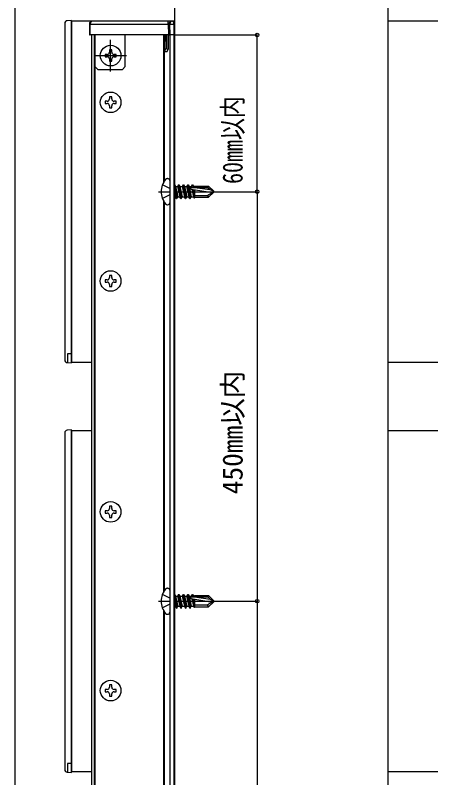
# Model space of a CAD drawing. Units: millimetres, scale not verified. Extents: x -525 to 525, y -783 to 778.
# Drawn here: x -355 to -201.3, y 360.1 to 637.5 of the extents above; entities that cross this region are included whole.
import ezdxf
from ezdxf.enums import TextEntityAlignment as Align

# ---------------------------------------------------------------- set-up
doc = ezdxf.new("R2010")
doc.units = ezdxf.units.MM
doc.header["$LTSCALE"] = 4
for name, color, linetype in [('0-4_YKK_12', 2, 'Continuous'), ('0-5_YKK_13', 4, 'Continuous'), ('0-7_YKK_D', 6, 'Continuous')]:
    doc.layers.add(name, color=color, linetype=linetype)
doc.styles.add('ＭＳ ゴシック', font='')
doc.styles.get('ＭＳ ゴシック').set_extended_font_data('MS Gothic')

msp = doc.modelspace()

# ---------------------------------------------------------------- linework, layer by layer
at = {"layer": '0-4_YKK_12'}
for p, q in [((-355, 199.274), (-355, 672.396)), ((-297, 199.372), (-297, 672.396)), ((-219.3, 199.274), (-219.3, 672.396)), ((-201.3, 635.3), (-219.3, 635.3)), ((-327.3, 630.3), (-327.3, 218.3)), ((-326.3, 630.3), (-326.3, 218.3)), ((-326.05, 630.3), (-326.05, 218.3)), ((-301.05, 630.3), (-301.05, 576.643)), ((-300.8, 630.3), (-300.8, 577.067)), ((-298.8, 630.3), (-298.8, 218.3)), ((-297.3, 630.3), (-297.3, 218.3)), ((-301.05, 569.957), (-301.05, 427.643)), ((-300.8, 569.533), (-300.8, 428.067)), ((-334.5, 511.3), (-327.3, 511.3)), ((-219.3, 511.3), (-201.3, 511.3)), ((-201.3, 486.3), (-219.3, 486.3)), ((-301.05, 420.957), (-301.05, 278.643)), ((-300.8, 420.533), (-300.8, 279.067)), ((-334.5, 362.3), (-327.3, 362.3)), ((-219.3, 362.3), (-201.3, 362.3))]:
    msp.add_line(p, q, dxfattribs=at)
for points in [[(-297, 635.3), (-334.5, 635.3), (-334.5, 511.3)], [(-327.3, 486.3), (-334.5, 486.3), (-334.5, 362.3)]]:
    msp.add_lwpolyline(points, dxfattribs=at)
at = {"layer": '0-5_YKK_13'}
for p, q in [((-299.335, 635.3), (-327.035, 635.3)), ((-299.335, 634.291), (-299.335, 635.3)), ((-298.035, 635.3), (-299.335, 635.3)), ((-297.965, 635.3), (-298.035, 635.3)), ((-337, 634.506), (-337, 634.207)), ((-337, 634.207), (-337, 512.393)), ((-334.5, 512.298), (-334.5, 634.302)), ((-327.735, 634.291), (-299.335, 634.291)), ((-327.7, 630.3), (-327.735, 634.291)), ((-299.035, 634.291), (-299, 630.3)), ((-298.735, 634.291), (-297.265, 634.291)), ((-299.3, 630.3), (-327.7, 630.3)), ((-326, 618.8), (-326, 630.3)), ((-315, 618.8), (-315, 630.3)), ((-300.006, 625.3), (-300.05, 630.3)), ((-299.95, 630.3), (-299.95, 625.3)), ((-297.3, 630.3), (-298.7, 630.3)), ((-320.3, 617.05), (-320.3, 628.55)), ((-300.006, 625.3), (-299.95, 625.3)), ((-326.05, 622.8), (-314.55, 622.8)), ((-319.07, 622.39), (-318.25, 622.39)), ((-319.07, 605.39), (-318.25, 605.39)), ((-299.662, 578.035), (-299.5, 578.035)), ((-298.8, 577.335), (-298.8, 569.265)), ((-298.8, 574.425), (-301.457, 575.75)), ((-297.213, 575.772), (-297.3, 575.62)), ((-297.213, 575.772), (-297.095, 575.772)), ((-296.389, 570.828), (-297.213, 575.772)), ((-297.095, 575.772), (-296.721, 575.124)), ((-296.721, 575.124), (-295.939, 575.124)), ((-296.721, 575.124), (-295.897, 571.476)), ((-295.565, 575.772), (-295.939, 575.124)), ((-295.939, 575.124), (-295.115, 571.476)), ((-295.565, 575.772), (-295.447, 575.772)), ((-294.741, 570.828), (-295.565, 575.772)), ((-295.447, 575.772), (-294.623, 570.828)), ((-295.447, 575.772), (-295.073, 575.124)), ((-295.073, 575.124), (-294.291, 575.124)), ((-295.073, 575.124), (-294.249, 571.476)), ((-293.917, 575.772), (-294.291, 575.124)), ((-294.291, 575.124), (-293.467, 571.476)), ((-293.917, 575.772), (-293.799, 575.772)), ((-293.093, 570.828), (-293.917, 575.772)), ((-293.799, 575.772), (-292.975, 570.828)), ((-293.799, 575.772), (-293.425, 575.124)), ((-293.425, 575.124), (-292.643, 575.124)), ((-293.425, 575.124), (-292.601, 571.476)), ((-292.269, 575.772), (-292.643, 575.124)), ((-292.643, 575.124), (-291.819, 571.476)), ((-292.269, 575.772), (-292.151, 575.772)), ((-291.445, 570.828), (-292.269, 575.772)), ((-292.151, 575.772), (-291.327, 570.828)), ((-292.151, 575.772), (-291.778, 575.124)), ((-291.778, 575.124), (-290.995, 575.124)), ((-291.778, 575.124), (-290.954, 571.476)), ((-291.053, 574.265), (-283.301, 573.011)), ((-290.621, 575.772), (-290.995, 575.124)), ((-290.995, 575.124), (-290.933, 574.85)), ((-290.791, 574.223), (-290.171, 571.476)), ((-290.621, 575.772), (-290.413, 574.85)), ((-290.621, 575.772), (-290.503, 575.772)), ((-290.503, 575.772), (-290.295, 574.85)), ((-290.503, 575.772), (-290.13, 575.124)), ((-289.8, 575.124), (-290.13, 575.124)), ((-290.13, 575.124), (-290.068, 574.85)), ((-289.8, 575.35), (-289.8, 574.85)), ((-289.8, 575.35), (-284.675, 575.35)), ((-289.8, 574.85), (-284.126, 574.093)), ((-284.882, 574.85), (-284.675, 575.35)), ((-282.8, 573.475), (-284.675, 575.35)), ((-302.9, 573.3), (-298.8, 573.3)), ((-298.8, 572.175), (-301.457, 570.85)), ((-297.3, 573.856), (-296.762, 571.476)), ((-297.3, 573.3), (-281.798, 573.3)), ((-297.3, 571.476), (-296.762, 571.476)), ((-296.389, 570.828), (-296.762, 571.476)), ((-295.897, 571.476), (-295.115, 571.476)), ((-294.741, 570.828), (-295.115, 571.476)), ((-294.623, 570.828), (-294.249, 571.476)), ((-294.249, 571.476), (-293.467, 571.476)), ((-293.093, 570.828), (-293.467, 571.476)), ((-292.975, 570.828), (-292.601, 571.476)), ((-292.601, 571.476), (-291.819, 571.476)), ((-291.445, 570.828), (-291.819, 571.476)), ((-291.327, 570.828), (-290.954, 571.476)), ((-290.954, 571.476), (-290.171, 571.476)), ((-289.824, 570.989), (-290.351, 574.151)), ((-289.8, 571.551), (-290.23, 574.132)), ((-289.89, 570.989), (-290.171, 571.476)), ((-289.8, 573.664), (-289.893, 574.077)), ((-289.8, 574.062), (-289.8, 571.25)), ((-285.138, 571.95), (-282.8, 573.3)), ((-282.8, 573.125), (-284.675, 571.25)), ((-284.126, 574.093), (-282.8, 573.475)), ((-282.8, 573.125), (-282.8, 573.475)), ((-296.389, 570.828), (-296.271, 570.828)), ((-294.741, 570.828), (-294.623, 570.828)), ((-293.093, 570.828), (-292.975, 570.828)), ((-291.445, 570.828), (-291.327, 570.828)), ((-289.824, 570.989), (-289.89, 570.989)), ((-289.824, 570.989), (-289.8, 571.25)), ((-289.824, 570.989), (-289.824, 570.989)), ((-289.8, 571.25), (-284.675, 571.25)), ((-299.662, 568.565), (-299.5, 568.565)), ((-319.07, 540.39), (-318.25, 540.39)), ((-337, 512.393), (-337, 512.094)), ((-336.061, 511.095), (-334.5, 511)), ((-334.5, 511), (-334.5, 512.298)), ((-337, 485.506), (-337, 485.207)), ((-337, 485.207), (-337, 363.393)), ((-334.5, 363.298), (-334.5, 485.302)), ((-319.07, 456.39), (-318.25, 456.39)), ((-299.662, 429.035), (-299.5, 429.035)), ((-298.8, 428.335), (-298.8, 420.265)), ((-298.8, 425.425), (-301.457, 426.75)), ((-297.213, 426.772), (-297.3, 426.62)), ((-297.3, 424.856), (-296.762, 422.476)), ((-297.213, 426.772), (-297.095, 426.772)), ((-296.389, 421.828), (-297.213, 426.772)), ((-297.095, 426.772), (-296.721, 426.124)), ((-296.721, 426.124), (-295.939, 426.124)), ((-296.721, 426.124), (-295.897, 422.476)), ((-295.565, 426.772), (-295.939, 426.124)), ((-295.939, 426.124), (-295.115, 422.476)), ((-295.565, 426.772), (-295.447, 426.772)), ((-294.741, 421.828), (-295.565, 426.772)), ((-295.447, 426.772), (-294.623, 421.828)), ((-295.447, 426.772), (-295.073, 426.124)), ((-295.073, 426.124), (-294.291, 426.124)), ((-295.073, 426.124), (-294.249, 422.476)), ((-293.917, 426.772), (-294.291, 426.124)), ((-294.291, 426.124), (-293.467, 422.476)), ((-293.917, 426.772), (-293.799, 426.772)), ((-293.093, 421.828), (-293.917, 426.772)), ((-293.799, 426.772), (-292.975, 421.828)), ((-293.799, 426.772), (-293.425, 426.124)), ((-293.425, 426.124), (-292.643, 426.124)), ((-293.425, 426.124), (-292.601, 422.476)), ((-292.269, 426.772), (-292.643, 426.124)), ((-292.643, 426.124), (-291.819, 422.476)), ((-292.269, 426.772), (-292.151, 426.772)), ((-291.445, 421.828), (-292.269, 426.772)), ((-292.151, 426.772), (-291.327, 421.828)), ((-292.151, 426.772), (-291.778, 426.124)), ((-291.778, 426.124), (-290.995, 426.124)), ((-291.778, 426.124), (-290.954, 422.476)), ((-291.053, 425.265), (-283.301, 424.011)), ((-290.621, 426.772), (-290.995, 426.124)), ((-290.995, 426.124), (-290.933, 425.85)), ((-290.791, 425.223), (-290.171, 422.476)), ((-290.621, 426.772), (-290.413, 425.85)), ((-290.621, 426.772), (-290.503, 426.772)), ((-290.503, 426.772), (-290.295, 425.85)), ((-290.503, 426.772), (-290.13, 426.124)), ((-289.824, 421.989), (-290.351, 425.151)), ((-289.8, 422.551), (-290.23, 425.132)), ((-289.8, 426.124), (-290.13, 426.124)), ((-290.13, 426.124), (-290.068, 425.85)), ((-289.8, 424.664), (-289.893, 425.077)), ((-289.8, 426.35), (-289.8, 425.85)), ((-289.8, 426.35), (-284.675, 426.35)), ((-289.8, 425.85), (-284.126, 425.093)), ((-289.8, 425.062), (-289.8, 422.25)), ((-284.882, 425.85), (-284.675, 426.35)), ((-282.8, 424.475), (-284.675, 426.35)), ((-284.126, 425.093), (-282.8, 424.475)), ((-282.8, 424.125), (-282.8, 424.475)), ((-302.9, 424.3), (-298.8, 424.3)), ((-298.8, 423.175), (-301.457, 421.85)), ((-297.3, 424.3), (-281.798, 424.3)), ((-297.3, 422.476), (-296.762, 422.476)), ((-296.389, 421.828), (-296.762, 422.476)), ((-296.389, 421.828), (-296.271, 421.828)), ((-295.897, 422.476), (-295.115, 422.476)), ((-294.741, 421.828), (-295.115, 422.476)), ((-294.741, 421.828), (-294.623, 421.828)), ((-294.623, 421.828), (-294.249, 422.476)), ((-294.249, 422.476), (-293.467, 422.476)), ((-293.093, 421.828), (-293.467, 422.476)), ((-293.093, 421.828), (-292.975, 421.828)), ((-292.975, 421.828), (-292.601, 422.476)), ((-292.601, 422.476), (-291.819, 422.476)), ((-291.445, 421.828), (-291.819, 422.476)), ((-291.445, 421.828), (-291.327, 421.828)), ((-291.327, 421.828), (-290.954, 422.476)), ((-290.954, 422.476), (-290.171, 422.476)), ((-289.89, 421.989), (-290.171, 422.476)), ((-289.824, 421.989), (-289.89, 421.989)), ((-289.824, 421.989), (-289.8, 422.25)), ((-289.824, 421.989), (-289.824, 421.989)), ((-289.8, 422.25), (-284.675, 422.25)), ((-285.138, 422.95), (-282.8, 424.3)), ((-282.8, 424.125), (-284.675, 422.25)), ((-299.662, 419.565), (-299.5, 419.565)), ((-319.07, 391.39), (-318.25, 391.39)), ((-337, 363.393), (-337, 363.094)), ((-336.061, 362.095), (-334.5, 362)), ((-334.5, 362), (-334.5, 363.298))]:
    msp.add_line(p, q, dxfattribs=at)
for points in [[(-334.5, 634.302), (-334.5, 635.6), (-336.061, 635.505)], [(-328.035, 634.291), (-328, 630.3), (-327.7, 630.3)], [(-299.335, 634.291), (-299.3, 630.3), (-299, 630.3)], [(-299, 630.3), (-298.7, 630.3), (-298.735, 634.291)], [(-297.265, 634.291), (-297.3, 630.3), (-297, 630.3), (-296.965, 634.291)], [(-300.75, 630.3), (-300.698, 624.3), (-300.668, 624.3)], [(-299.455, 624.89), (-299.25, 625.3), (-299.25, 630.3)], [(-319.89, 624.03), (-319.89, 624.85), (-320.71, 624.85), (-320.71, 624.03)], [(-300.668, 624.3), (-299.75, 624.3), (-299.455, 624.89)], [(-321.53, 623.21), (-322.35, 623.21), (-322.35, 622.39), (-321.53, 622.39)], [(-320.71, 621.57), (-320.71, 620.75), (-319.89, 620.75), (-319.89, 621.57)], [(-318.25, 622.39), (-318.25, 623.21), (-319.07, 623.21)], [(-326, 618.8), (-325, 617.8), (-316, 617.8), (-315, 618.8)], [(-319.89, 607.03), (-319.89, 607.85), (-320.71, 607.85), (-320.71, 607.03)], [(-321.53, 606.21), (-322.35, 606.21), (-322.35, 605.39), (-321.53, 605.39)], [(-318.25, 605.39), (-318.25, 606.21), (-319.07, 606.21)], [(-320.71, 604.57), (-320.71, 603.75), (-319.89, 603.75), (-319.89, 604.57)], [(-297.095, 575.772), (-296.271, 570.828), (-295.897, 571.476)], [(-291.006, 574.85), (-284.882, 574.85), (-284.126, 574.093)], [(-289.8, 571.95), (-285.138, 571.95), (-284.675, 571.25)], [(-321.53, 541.21), (-322.35, 541.21), (-322.35, 540.39), (-321.53, 540.39)], [(-319.89, 542.03), (-319.89, 542.85), (-320.71, 542.85), (-320.71, 542.03)], [(-318.25, 540.39), (-318.25, 541.21), (-319.07, 541.21)], [(-320.71, 539.57), (-320.71, 538.75), (-319.89, 538.75), (-319.89, 539.57)], [(-334.5, 514.248), (-336, 514.248), (-336, 511.092)], [(-334.5, 485.302), (-334.5, 486.6), (-336.061, 486.505)], [(-319.89, 458.03), (-319.89, 458.85), (-320.71, 458.85), (-320.71, 458.03)], [(-321.53, 457.21), (-322.35, 457.21), (-322.35, 456.39), (-321.53, 456.39)], [(-320.71, 455.57), (-320.71, 454.75), (-319.89, 454.75), (-319.89, 455.57)], [(-318.25, 456.39), (-318.25, 457.21), (-319.07, 457.21)], [(-297.095, 426.772), (-296.271, 421.828), (-295.897, 422.476)], [(-291.006, 425.85), (-284.882, 425.85), (-284.126, 425.093)], [(-289.8, 422.95), (-285.138, 422.95), (-284.675, 422.25)], [(-321.53, 392.21), (-322.35, 392.21), (-322.35, 391.39), (-321.53, 391.39)], [(-319.89, 393.03), (-319.89, 393.85), (-320.71, 393.85), (-320.71, 393.03)], [(-318.25, 391.39), (-318.25, 392.21), (-319.07, 392.21)], [(-320.71, 390.57), (-320.71, 389.75), (-319.89, 389.75), (-319.89, 390.57)], [(-334.5, 365.248), (-336, 365.248), (-336, 362.092)]]:
    msp.add_lwpolyline(points, dxfattribs=at)
for centre in [(-320.3, 622.8), (-320.3, 605.8), (-320.3, 540.8), (-320.3, 456.8), (-320.3, 391.8)]:
    msp.add_circle(centre, 3.75, dxfattribs=at)
for centre, radius, start, end in [((-336, 634.506), 1, 93.5, 180), ((-327.035, 634.3), 1, 90, 180.5), ((-298.035, 634.3), 1, 90, 180.5), ((-297.965, 634.3), 1, 359.5, 90), ((-327.885, 642.886), 8.596, 269.0002, 270.9998), ((-298.885, 642.886), 8.596, 269.0002, 270.9998), ((-297.115, 642.886), 8.596, 269.0002, 270.9998), ((-321.53, 624.03), 0.82, 270, 0), ((-321.53, 621.57), 0.82, 0, 90), ((-319.07, 624.03), 0.82, 180, 270), ((-319.07, 621.57), 0.82, 90, 180), ((-321.53, 607.03), 0.82, 270, 0), ((-321.53, 604.57), 0.82, 0, 90), ((-319.07, 607.03), 0.82, 180, 270), ((-319.07, 604.57), 0.82, 90, 180), ((-294.9, 573.3), 7, 140.87645, 180), ((-299.662, 577.173), 0.862, 90, 140.87645), ((-299.5, 577.335), 0.7, 0, 90), ((-291.006, 574.556), 0.294, 90, 180), ((-291.006, 574.556), 0.294, 180, 260.8071), ((-294.9, 573.3), 7, 180, 219.12355), ((-299.662, 569.427), 0.862, 219.12355, 270), ((-299.5, 569.265), 0.7, 270, 360), ((-321.53, 542.03), 0.82, 270, 0), ((-319.07, 542.03), 0.82, 180, 270), ((-321.53, 539.57), 0.82, 0, 90), ((-319.07, 539.57), 0.82, 90, 180), ((-336, 512.094), 1, 180, 266.5), ((-336, 485.506), 1, 93.5, 180), ((-321.53, 458.03), 0.82, 270, 0), ((-319.07, 458.03), 0.82, 180, 270), ((-321.53, 455.57), 0.82, 0, 90), ((-319.07, 455.57), 0.82, 90, 180), ((-294.9, 424.3), 7, 140.87645, 180), ((-299.662, 428.173), 0.862, 90, 140.87645), ((-299.5, 428.335), 0.7, 0, 90), ((-291.006, 425.556), 0.294, 90, 180), ((-291.006, 425.556), 0.294, 180, 260.8071), ((-294.9, 424.3), 7, 180, 219.12355), ((-299.662, 420.427), 0.862, 219.12355, 270), ((-299.5, 420.265), 0.7, 270, 360), ((-321.53, 393.03), 0.82, 270, 0), ((-321.53, 390.57), 0.82, 0, 90), ((-319.07, 393.03), 0.82, 180, 270), ((-319.07, 390.57), 0.82, 90, 180), ((-336, 363.094), 1, 180, 266.5)]:
    msp.add_arc(centre, radius, start, end, dxfattribs=at)
for centre, major_axis, ratio, start_param, end_param in [((-327.035, 634.3), (0, 1), 0.7, 0, 1.579523), ((-298.035, 634.3), (0, 1), 0.7, 0, 1.579523), ((-297.965, 634.3), (0, 1), 0.7, 4.7036623, 6.2831853), ((-299.335, 634.3), (-0.3, 0.009), 0.029046, 1.5719718, 3.142692), ((-299.994, 623.9), (-0.016, 1.4), 0.499968, 6.2773679, 7.5584125), ((-299.95, 623.9), (0, 1.4), 0.5, 5.4977871, 6.2831853)]:
    msp.add_ellipse(centre, major_axis=major_axis, ratio=ratio, start_param=start_param, end_param=end_param, dxfattribs=at)
at = {"layer": '0-7_YKK_D'}
for p, q in [((-296.9, 630.3), (-266.9, 630.3)), ((-267, 573.3), (-267, 630.3)), ((-281.698, 573.3), (-266.9, 573.3)), ((-281.698, 573.3), (-266.9, 573.3)), ((-267, 573.3), (-267, 424.3)), ((-281.698, 424.3), (-266.9, 424.3)), ((-281.698, 424.3), (-266.9, 424.3)), ((-267, 424.3), (-267, 275.3))]:
    msp.add_line(p, q, dxfattribs=at)
for centre in [(-267, 630.3), (-267, 573.3), (-267, 573.3), (-267, 424.3), (-267, 424.3)]:
    msp.add_circle(centre, 0.637, dxfattribs=at)

# ---------------------------------------------------------------- texts
at = {"layer": '0-7_YKK_D', "style": 'ＭＳ ゴシック', "width": 0.8}
msp.add_text('60mm以内', height=7.331, rotation=90, dxfattribs=at).set_placement((-270.08, 576.118), align=Align.BOTTOM_LEFT)
at = {"layer": '0-7_YKK_D', "style": 'ＭＳ ゴシック'}
msp.add_text('450mm以内', height=7.331, rotation=90, dxfattribs=at).set_placement((-270.08, 463.203), align=Align.BOTTOM_LEFT)

doc.saveas('drawing.dxf')
